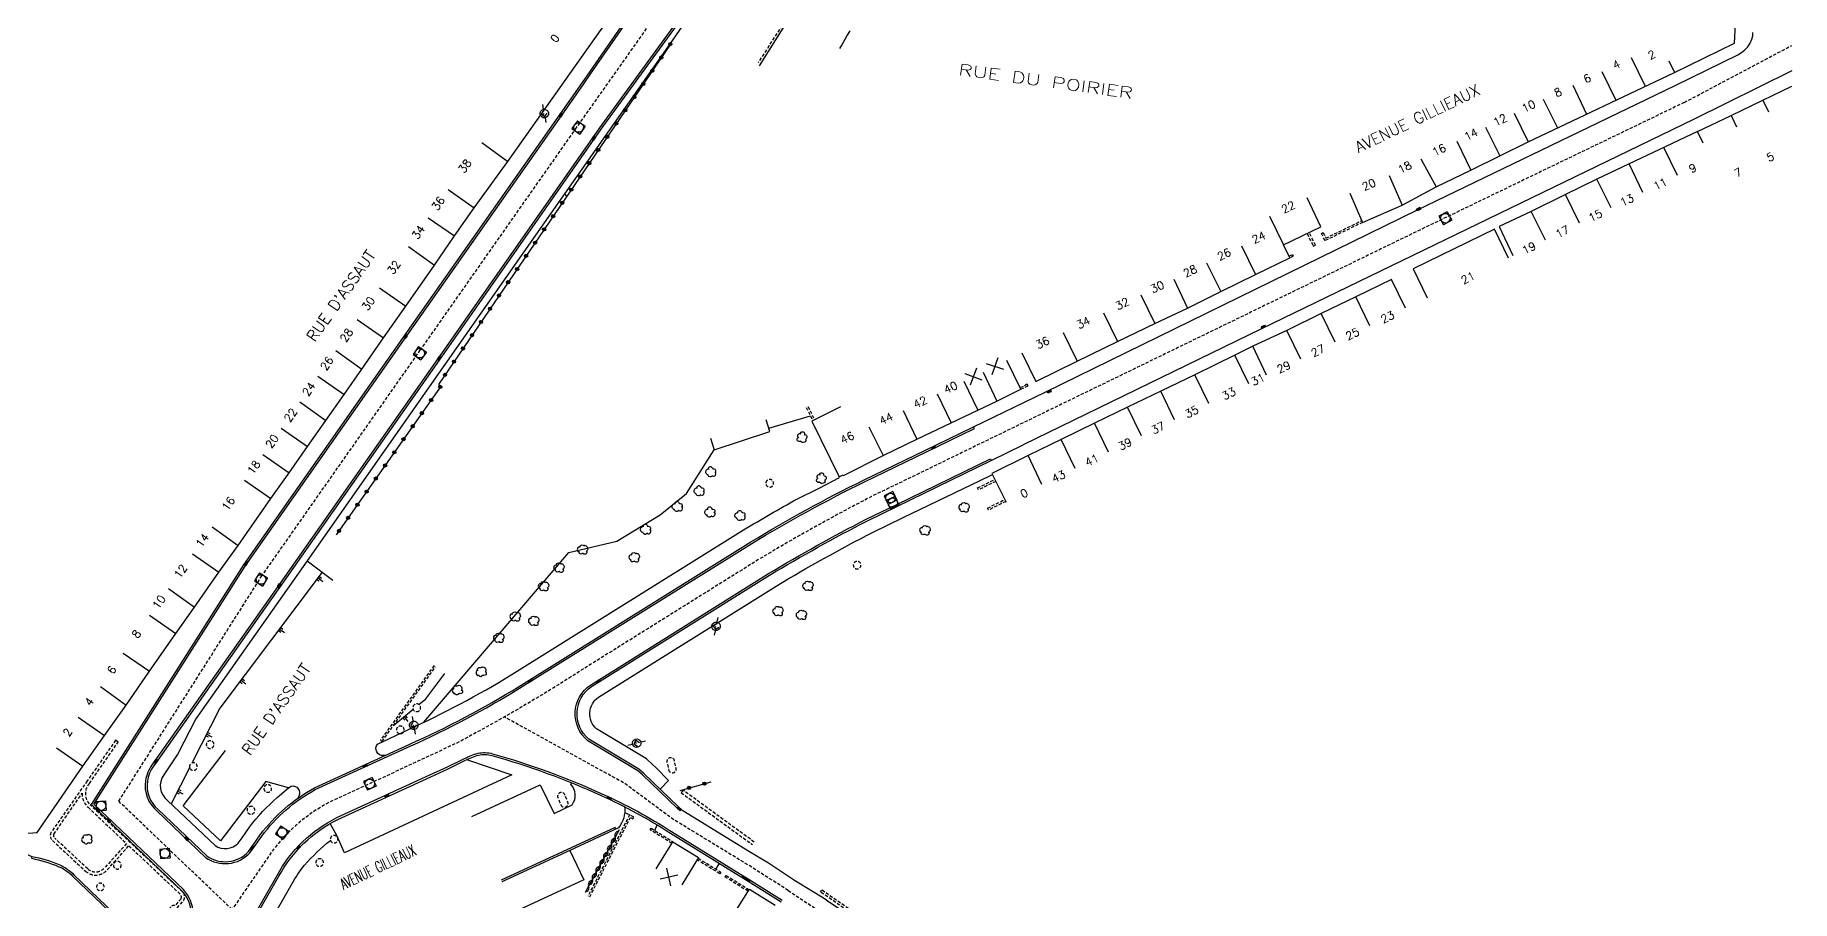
# Model space of a CAD drawing. Header units: millimetres. Extents: x 154999 to 156001, y 121000 to 122001.
# Drawn here: x 155725.7 to 156000, y 121709 to 121844.2 of the extents above; entities that cross this region are included whole.
import ezdxf
from ezdxf.enums import TextEntityAlignment as Align

# ---------------------------------------------------------------- set-up
doc = ezdxf.new("R2010")
doc.units = ezdxf.units.MM
doc.linetypes.add('DASHED', pattern=[0.75, 0.5, -0.25])
doc.layers.get('0').update_dxf_attribs({"linetype": 'CONTINUOUS'})
for name, color, linetype in [('W0001', 6, 'DASHED'), ('W0008', 7, 'CONTINUOUS'), ('W0100', 7, 'CONTINUOUS'), ('W0112', 1, 'DASHED'), ('W0211', 2, 'CONTINUOUS'), ('W0300', 7, 'CONTINUOUS'), ('W0310', 3, 'CONTINUOUS'), ('W0322', 7, 'CONTINUOUS'), ('W0334', 7, 'CONTINUOUS'), ('W0400', 7, 'CONTINUOUS'), ('W0420', 7, 'CONTINUOUS'), ('W0471', 7, 'CONTINUOUS'), ('W0989', 7, 'CONTINUOUS'), ('W0991', 7, 'CONTINUOUS'), ('W1102', 7, 'CONTINUOUS')]:
    doc.layers.add(name, color=color, linetype=linetype)
doc.styles.get("Standard").update_dxf_attribs({"font": 'romans.shx', "width": 0.85})

# ---------------------------------------------------------------- blocks, each defined once
blk = doc.blocks.new('t310o')
at = {"color": 0, "linetype": 'Continuous'}
for centre, start, end in [((-0.5, 0.38), 216.8699, 323.1304), ((0.5, -0.37), 36.8699, 143.1303)]:
    blk.add_arc(centre, 0.625, start, end, dxfattribs=at)
blk = doc.blocks.new('t322o')
at = {"color": 0, "linetype": 'Continuous'}
for radius in [0.25, 0.15]:
    blk.add_circle((0, 0), radius, dxfattribs=at)
blk = doc.blocks.new('T420')
for p, q in [((0.75, 0.75), (-0.75, 0.75)), ((-0.75, 0.75), (-0.75, -0.75)), ((0.75, 0.75), (0.75, -0.75)), ((0.75, -0.75), (-0.75, -0.75))]:
    blk.add_line(p, q)
blk.add_ellipse((0, 0), major_axis=(-0.53, 0.53), ratio=1, start_param=3.926991, end_param=10.210176)
blk = doc.blocks.new('T400')
for p, q in [((-0.15, 0.3), (0.15, 0.3)), ((-0.15, -0.25), (-0.15, 0.3)), ((-0.15, 0.15), (0.15, 0.15)), ((-0.15, 0), (0.15, 0)), ((0.15, 0.3), (0.15, -0.25)), ((-0.15, -0.15), (0.15, -0.15)), ((-0.15, -0.25), (-0.15, -0.3)), ((-0.15, -0.3), (0.15, -0.3)), ((0.15, -0.3), (0.15, -0.25))]:
    blk.add_line(p, q)
blk = doc.blocks.new('T300')
for p, q in [((-0.8, 0.51), (-0.86, 0.34)), ((-0.86, 0.34), (-0.86, 0.17)), ((-0.86, 0.17), (-0.74, 0.06)), ((-0.69, 0.63), (-0.8, 0.51)), ((-0.8, -0.06), (-0.74, 0.06)), ((-0.74, 0.06), (-0.69, 0.11)), ((-0.57, 0.69), (-0.69, 0.63)), ((-0.46, 0.69), (-0.57, 0.69)), ((-0.29, 0.63), (-0.46, 0.69)), ((-0.29, 0.63), (-0.17, 0.74)), ((-0.23, 0.57), (-0.29, 0.63)), ((-0.17, 0.74), (-0.06, 0.8)), ((-0.06, 0.8), (0.06, 0.8)), ((0.06, 0.8), (0.23, 0.74)), ((0.23, 0.74), (0.34, 0.63)), ((0.34, 0.63), (0.4, 0.51)), ((0.46, 0.46), (0.34, 0.46)), ((0.4, 0.51), (0.4, 0.46)), ((0.57, 0.4), (0.46, 0.46)), ((0.57, 0.4), (0.69, 0.29)), ((0.69, 0.29), (0.74, 0.17)), ((0.74, 0.06), (0.69, -0.17)), ((0.74, 0.17), (0.74, 0.06)), ((-0.8, -0.17), (-0.8, -0.06)), ((-0.8, -0.23), (-0.8, -0.17)), ((-0.74, -0.34), (-0.8, -0.23)), ((-0.69, -0.4), (-0.74, -0.34)), ((-0.51, -0.46), (-0.69, -0.4)), ((-0.4, -0.46), (-0.51, -0.46)), ((-0.4, -0.46), (-0.34, -0.46)), ((-0.34, -0.46), (-0.34, -0.4)), ((-0.34, -0.51), (-0.34, -0.46)), ((-0.29, -0.63), (-0.34, -0.51)), ((-0.17, -0.74), (-0.29, -0.63)), ((-0.06, -0.8), (-0.17, -0.74)), ((0.06, -0.8), (-0.06, -0.8)), ((0.17, -0.74), (0.06, -0.8)), ((0.23, -0.69), (0.17, -0.74)), ((0.29, -0.46), (0.23, -0.46)), ((0.29, -0.63), (0.23, -0.69)), ((0.46, -0.4), (0.29, -0.46)), ((0.34, -0.51), (0.29, -0.63)), ((0.34, -0.51), (0.34, -0.46)), ((0.57, -0.34), (0.46, -0.4)), ((0.63, -0.29), (0.57, -0.34)), ((0.69, -0.17), (0.63, -0.29))]:
    blk.add_line(p, q)
blk = doc.blocks.new('T471')
for p, q in [((-0.333334, 0.333334), (-0.333334, -0.333334)), ((-0.333334, 0.333334), (0.333334, 0.333334)), ((-0.333334, 0), (0, 0)), ((0.500001, 0.500001), (1.000002, 1.000002)), ((-0.500001, -0.500001), (-1.000002, -1.000002)), ((-0.333334, -0.333334), (0.333334, -0.333334))]:
    blk.add_line(p, q)
blk.add_ellipse((0, 0), major_axis=(0.471405, 0.471405), ratio=1, start_param=5.4977871438, end_param=11.780972451)
blk = doc.blocks.new('t211o')
at = {"color": 0, "linetype": 'Continuous'}
for p, q in [((-0.29, 0.5), (-0.29, 0)), ((0, 1), (0, 0)), ((0.29, 0.5), (0.29, 0))]:
    blk.add_line(p, q, dxfattribs=at)
blk = doc.blocks.new('t991o')
at = {"color": 0, "linetype": 'Continuous'}
for p, q in [((-1, 1), (1, -1)), ((-1, -1), (1, 1))]:
    blk.add_line(p, q, dxfattribs=at)

msp = doc.modelspace()

# ---------------------------------------------------------------- linework, layer by layer
at = {"layer": 'W0001'}
msp.add_line((155983.2, 121833.65), (156000, 121842.55), dxfattribs=at)
msp.add_lwpolyline([(155756.4, 121707.62), (155738.71, 121724.51), (155760.97, 121759.58), (155785.79, 121794.94), (155810.03, 121829.46), (155826.39, 121852.58)], dxfattribs=at)
at = {"layer": 'W0001', "flags": 128}
msp.add_lwpolyline([(155983.2, 121833.65), (155942.84, 121814.18), (155856.28, 121772.11, 0.016325), (155838.78, 121762.36), (155810.94, 121744.97, -0.021523), (155791.51, 121733.61), (155778.93, 121727.74), (155771.67, 121724.41, 0.107387), (155762.82, 121716.93), (155744.34, 121690.11)], format="xyb", dxfattribs=at)
for points in [[(155843.27, 121710.6), (155836.22, 121715.05), (155825.24, 121721.73), (155817.76, 121727.27), (155798.95, 121737.69)], [(155843.27, 121710.6), (155856.79, 121701.63), (155865.12, 121695.32), (155871.35, 121691.77), (155882.27, 121687.08), (155908.07, 121675.43), (155940.41, 121660.92), (155951.57, 121655.75), (155958.85, 121654.05), (155971.87, 121651.71), (155979.52, 121648.93), (155985.67, 121646.26), (155991.33, 121643.03), (156000, 121638.32)]]:
    msp.add_lwpolyline(points, dxfattribs=at)
at = {"layer": 'W0008'}
for p, q in [((155852.48, 121844.16), (155852.08, 121843.46)), ((155852.88, 121844.86), (155852.48, 121844.16)), ((155993.75, 121843.53), (155993.88, 121844.05)), ((155993.88, 121844.05), (155993.93, 121844.59)), ((155851.68, 121842.76), (155851.28, 121842.07)), ((155852.08, 121843.46), (155851.68, 121842.76)), ((155981.77, 121836.28), (155991.57, 121841.09)), ((155991.57, 121841.09), (155992.14, 121841.43)), ((155992.14, 121841.43), (155992.66, 121841.86)), ((155992.66, 121841.86), (155993.11, 121842.36)), ((155993.11, 121842.36), (155993.48, 121842.92)), ((155993.48, 121842.92), (155993.75, 121843.53)), ((156000, 121838.57), (155984.64, 121831.01)), ((155849.17, 121709.1), (155872.71, 121693.42))]:
    msp.add_line(p, q, dxfattribs=at)
for points in [[(155650.26, 121786.24), (155671.32, 121766.12), (155690.34, 121747.9), (155722.56, 121716.96), (155723.1, 121716.75), (155723.4, 121717.07), (155724.31, 121716.27), (155725.14, 121715.91), (155725.08, 121715.61, -0.055191), (155729.37, 121714.3, -0.097276), (155731.5, 121712.84), (155742.97, 121701.84, 0.413976), (155747.87, 121702.15), (155748.91, 121703.34, 0.394066), (155748.8, 121710.72), (155734.84, 121724.04), (155758.47, 121761.25), (155783.32, 121796.67), (155807.57, 121831.19), (155811.32, 121836.55), (155812.56, 121838.31), (155823.65, 121854.33)], [(155829.13, 121850.82), (155813.77, 121829.67), (155813.32, 121829.02), (155788.87, 121794.09), (155763.94, 121758.59), (155743.92, 121730.24, 0.122066), (155742.88, 121727.71, 0.256838), (155744.64, 121723.01), (155752.26, 121715.75, 0.377743), (155759.2, 121716.48), (155759.91, 121717.46), (155761.05, 121719.08, -0.107019), (155769.4, 121726.35), (155784.31, 121733.17, 0.031873), (155801.31, 121742.16), (155837.58, 121764.78, -0.022625), (155855.17, 121774.4), (155866.45, 121779.87), (155872.36, 121782.73), (155872.22, 121783), (155883.41, 121788.42), (155941.52, 121816.87), (155981.77, 121836.28)], [(155844.22, 121712.12), (155840.19, 121714.87), (155837.19, 121716.61), (155826.82, 121723.04), (155826.13, 121723.64), (155825.92, 121723.43), (155820.49, 121728.65), (155819.77, 121729.27), (155811.96, 121733.98, -0.501077), (155812.38, 121742.67), (155840.2, 121760.07, -0.017565), (155855.43, 121768.55), (155860.21, 121770.87), (155874.84, 121777.98), (155874.97, 121777.71), (155879.96, 121780.18)], [(155758.19, 121703.76), (155763.45, 121712.95, -0.155607), (155772.79, 121721.96), (155787.31, 121728.62), (155790.03, 121729.87), (155792.72, 121731.2, -0.04559), (155794.82, 121732.02, -0.114799), (155797.07, 121731.95, -0.037576), (155814.16, 121725.7, -0.035825), (155825.03, 121719.81), (155837.59, 121712.03), (155842.32, 121709.08)]]:
    msp.add_lwpolyline(points, format="xyb", dxfattribs=at)
msp.add_lwpolyline([(155984.64, 121831.01), (155917.17, 121798.28), (155879.96, 121780.18)], dxfattribs=at)
at = {"layer": 'W0008', "flags": 128}
msp.add_lwpolyline([(155849.17, 121709.1), (155844.22, 121712.12)], dxfattribs=at)
at = {"layer": 'W0100'}
for points in [[(155723.89, 121719.5), (155725.98, 121719.66), (155733.12, 121730.01), (155736.47, 121734.81), (155739.89, 121739.51), (155743.52, 121744.85), (155747.61, 121750.7), (155750.56, 121754.82), (155754.36, 121760.29), (155757.36, 121764.46), (155762.47, 121771.78), (155765.3, 121775.82), (155768.18, 121779.91), (155771.06, 121783.99), (155773.91, 121788.06), (155776.68, 121792.02), (155780.06, 121796.88), (155783.52, 121801.86), (155788.04, 121808.24), (155791.16, 121812.83), (155794.23, 121817.2), (155799.45, 121824.45), (155820, 121853.49)], [(155930.95, 121819.5), (155932.96, 121814.92), (155939.12, 121817.63), (155944.43, 121820.45), (155949.84, 121823.08), (155954.37, 121825.32), (155958.82, 121827.51), (155981.66, 121838.33)], [(155985.26, 121829.09), (155969.56, 121821.66), (155964.65, 121819.29), (155959.28, 121816.6), (155954.31, 121814.26), (155956.44, 121809.73)], [(155879.74, 121794.55), (155881.95, 121790.06), (155888.4, 121793.24), (155894.69, 121796.3), (155900.52, 121799.14), (155905.62, 121801.53), (155910.83, 121804.12), (155916.24, 121806.78), (155921.6, 121809.36), (155920.61, 121811.41), (155926.46, 121814.23), (155924.29, 121818.73)], [(155955.76, 121809.35), (155953.57, 121813.84), (155940.86, 121807.65), (155943.05, 121803.15)], [(155939.67, 121801.5), (155937.5, 121806), (155931.89, 121803.3), (155926.5, 121800.71), (155921.13, 121798.06), (155915.84, 121795.58), (155913.01, 121794.19), (155906.76, 121791.13), (155901.44, 121788.58), (155896.25, 121786.07), (155891.09, 121783.54), (155885.88, 121781), (155880.71, 121778.49), (155875.07, 121775.69), (155877.3, 121771.21)], [(155851.44, 121786.09), (155846.95, 121783.89), (155851.21, 121775.19), (155851.82, 121775.5), (155851.88, 121775.39), (155858.1, 121778.52), (155863.36, 121781.04), (155868.71, 121783.63), (155872.85, 121785.6), (155875.82, 121787.01), (155879.61, 121788.88), (155877.4, 121793.36)], [(155822.62, 121713.95), (155825.25, 121718.2), (155829.26, 121715.72), (155826.63, 121711.47)], [(155834.54, 121706.57), (155837.21, 121710.8), (155841.2, 121708.28)]]:
    msp.add_lwpolyline(points, dxfattribs=at)
at = {"layer": 'W0112'}
for p, q in [((155843.9, 121848.21), (155838.58, 121839.87)), ((155848.31, 121710.36), (155848.51, 121710.65))]:
    msp.add_line(p, q, dxfattribs=at)
for points in [[(155932.96, 121814.92), (155927.09, 121812.07), (155926.55, 121813.19), (155926.82, 121813.32), (155927.23, 121812.47), (155932.83, 121815.19)], [(155924.31, 121813.19), (155925.26, 121811.2), (155925.6, 121811.35), (155924.63, 121813.34)], [(155921.46, 121809.62), (155921.97, 121809.89), (155922.11, 121809.63), (155921.6, 121809.36)], [(155879.61, 121788.88), (155880.71, 121789.41), (155880.6, 121789.64), (155879.5, 121789.1)], [(155846.07, 121786.03), (155847.1, 121783.96)], [(155846.34, 121786.17), (155847.37, 121784.1)], [(155875.67, 121774.48), (155872.98, 121773.14), (155872.83, 121773.45), (155875.52, 121774.78)], [(155877.23, 121771.33), (155874.53, 121769.99), (155874.38, 121770.3), (155877.07, 121771.64)], [(155787.95, 121745.73), (155779.58, 121734.04), (155779.83, 121733.86), (155788.2, 121745.54)], [(155837.95, 121718.15), (155826.83, 121726.26), (155826.54, 121725.86), (155837.66, 121717.75)], [(155812.26, 121709.59), (155818.61, 121721.98), (155818.97, 121721.76), (155819.13, 121722.01), (155818.49, 121722.41), (155812, 121709.72)], [(155825.09, 121717.94), (155821.69, 121720.06), (155821.85, 121720.32), (155825.25, 121718.2)], [(155829.2, 121715.62), (155832.74, 121713.46), (155832.58, 121713.2), (155829.04, 121715.36)], [(155836.99, 121710.46), (155833.42, 121712.67), (155833.58, 121712.93), (155837.15, 121710.71)]]:
    msp.add_lwpolyline(points, dxfattribs=at)
at = {"layer": 'W0112', "flags": 128}
for points in [[(155839.99, 121774.64, 3.199881), (155840.68, 121774.7, 0.312512)], [(155853.95, 121761.98, 5.475129), (155854.36, 121761.88, 0.182644)], [(155785.21, 121738.51, 6.801235), (155784.88, 121738.63, 0.147032)], [(155782.92, 121736.21, 4.735136), (155783.25, 121735.85, 0.211187)], [(155753.26, 121732.83, 3.644315), (155752.65, 121732.86, 0.2744)], [(155750.6, 121730.49, 6.348146), (155750.88, 121730.25, 0.157526)], [(155824.59, 121729.4, 0.984012), (155825.75, 121729.66), (155825.49, 121730.86, 0.984012), (155824.32, 121730.61)], [(155761.8, 121725.94, 5.862933), (155761.48, 121726.18, 0.170563)], [(155807.75, 121723.94, 0.984012), (155808.84, 121724.39), (155808.38, 121725.52, 0.984012), (155807.28, 121725.09)], [(155759.53, 121723.69, 6.367866), (155759.84, 121723.48, 0.157038)], [(155772.33, 121718, 10.034503), (155772.1, 121718.05, 0.099656)], [(155738.98, 121714.18, 2.038525), (155738.02, 121714.15, 0.490551)], [(155770.3, 121715.51, 3.491572), (155770.68, 121715, 0.286404)], [(155736.08, 121711.66, 3.402713), (155736.42, 121711.12, 0.293883)]]:
    msp.add_lwpolyline(points, format="xyb", close=True, dxfattribs=at)
at = {"layer": 'W0112'}
msp.add_lwpolyline([(155733.8, 121727.72), (155728.17, 121719.69, 0.37952), (155728.38, 121718.39), (155733.53, 121713.58, 0.415908), (155736.91, 121713.82), (155740.29, 121717.57), (155748.36, 121709.97, -0.250492), (155748.44, 121709.3), (155747.47, 121708.21, 0.413095), (155746.69, 121707.83, 0.291816), (155746.85, 121707.19, 0.816254), (155747.84, 121707.87), (155748.86, 121709.03, 0.285533), (155748.74, 121710.31), (155734.25, 121723.96, -0.41382), (155734.12, 121727.31), (155734.12, 121727.31), (155738.63, 121733.77), (155738.22, 121734.06), (155733.8, 121727.72)], format="xyb", dxfattribs=at)
msp.add_lwpolyline([(155732.99, 121725.77, 0.215674), (155733.91, 121723.59), (155739.93, 121717.92), (155736.53, 121714.15, -0.415404), (155733.86, 121713.95), (155728.71, 121718.77, -0.382753), (155728.59, 121719.41), (155732.99, 121725.77)], format="xyb", close=True, dxfattribs=at)
at = {"layer": 'W0112', "flags": 128}
for points in [[(155892.96, 121685.02), (155885.48, 121688.04), (155875.78, 121692.12), (155872.71, 121693.42), (155848.31, 121710.36)], [(155893.09, 121685.35), (155885.61, 121688.37), (155875.92, 121692.45), (155872.88, 121693.73), (155848.51, 121710.65)]]:
    msp.add_lwpolyline(points, dxfattribs=at)
at = {"layer": 'W0211'}
for points in [[(155840.21, 121782.76), (155846.72, 121784.73)], [(155786.37, 121736.86), (155808.98, 121763.36), (155816.52, 121765.15), (155823.28, 121769.24), (155827.39, 121772.58), (155831.7, 121779.41)], [(155770.48, 121760.32), (155754.49, 121739.06), (155750.12, 121730.48)], [(155785.56, 121739.62), (155786.67, 121740.53), (155789.62, 121744.48)], [(155781.67, 121736.42), (155784.68, 121738.9)], [(155749.79, 121729.82), (155746.88, 121724.11)]]:
    msp.add_lwpolyline(points, dxfattribs=at)
at = {"layer": 'W0310'}
msp.add_lwpolyline([(155816.84, 121720.05), (155811.57, 121710.29)], dxfattribs=at)
at = {"layer": 'W0322'}
msp.add_line((155844.36, 121848.34), (155838.72, 121839.38), dxfattribs=at)
for points in [[(155824.86, 121842.75), (155788.63, 121789.62), (155789.06, 121789.4), (155772.67, 121766.13)], [(155826.41, 121726.22), (155831.23, 121727.55)]]:
    msp.add_lwpolyline(points, dxfattribs=at)
at = {"layer": 'W0334'}
for points in [[(155833.63, 121855.59), (155824.81, 121842.88), (155808.3, 121819.36), (155768.16, 121762.09), (155772.14, 121759.06)], [(155808.3, 121819.36), (155808.57, 121819.09)], [(155831.13, 121781.22), (155831.7, 121779.41), (155840.37, 121782.26), (155839.8, 121784.06)], [(155761.67, 121727.62), (155754.6, 121718.33), (155748.78, 121723.79), (155755.36, 121732.43)], [(155793.03, 121731.02), (155800.08, 121728.65), (155773.98, 121716.48), (155772.75, 121719.18), (155771.72, 121721.04)], [(155765.23, 121726.6), (155761.68, 121727.59)], [(155816.33, 121720.17), (155816.22, 121720.41), (155798.44, 121712.18)], [(155818.49, 121722.41), (155817.72, 121722.7)], [(155822.45, 121719.95), (155822.77, 121720.85)], [(155809.13, 121716.81), (155798.56, 121711.91)], [(155831.96, 121713.93), (155832.52, 121714.82)]]:
    msp.add_lwpolyline(points, dxfattribs=at)
for points in [[(155725.14, 121715.91, -0.055191), (155729.49, 121714.58, -0.097112), (155731.72, 121713.05), (155743.17, 121702.06, 0.413368), (155747.64, 121702.35), (155748.68, 121703.54, 0.393836), (155748.59, 121710.5), (155734.46, 121723.99), (155758.22, 121761.42), (155783.08, 121796.84), (155807.32, 121831.36), (155811.12, 121836.78), (155812.31, 121838.48), (155823.4, 121854.5)], [(155829.38, 121850.64), (155814.01, 121829.49), (155813.54, 121828.81), (155789.12, 121793.92), (155764.18, 121758.41), (155744.17, 121730.07, 0.122185), (155743.18, 121727.66, 0.257236), (155744.84, 121723.23), (155752.45, 121715.98, 0.375551), (155758.97, 121716.67), (155759.67, 121717.63), (155760.8, 121719.26, -0.107172), (155769.27, 121726.62), (155784.19, 121733.44, 0.031873), (155801.16, 121742.41), (155837.43, 121765.03, -0.022628), (155855.04, 121774.67), (155866.32, 121780.14), (155872.22, 121783)], [(155826.13, 121723.64), (155820.69, 121728.87), (155819.95, 121729.51), (155812.13, 121734.23, -0.499437), (155812.54, 121742.42), (155840.36, 121759.82, -0.017559), (155855.56, 121768.28), (155860.34, 121770.6), (155874.97, 121777.71)], [(155823.24, 121726.42), (155824.54, 121727.75), (155822.65, 121729.73), (155822.03, 121730.33), (155821.12, 121731.12), (155813.3, 121735.84, -0.483378), (155813.62, 121740.76), (155841.4, 121758.13, -0.017523), (155856.44, 121766.51), (155861.2, 121768.82), (155873.22, 121774.59), (155875.06, 121775.5)], [(155780.35, 121731.68), (155780.08, 121731.65, -0.67732), (155779.12, 121733.43), (155783.86, 121735.69, 0.030819), (155800.01, 121744.27), (155836.28, 121766.89, -0.010739), (155844.61, 121771.71), (155848.09, 121773.41), (155851.29, 121775.06), (155851.21, 121775.19)], [(155768.16, 121762.09), (155750.73, 121737.39), (155747.92, 121731.94), (155745.73, 121728.63, 0.396595), (155746.31, 121724.65), (155753.75, 121717.59, 0.352373), (155757.38, 121717.99), (155757.99, 121718.83), (155759.13, 121720.46, -0.055775), (155763.46, 121725.1), (155765.23, 121726.6), (155765.65, 121726.88, -0.641595), (155766.84, 121725.32), (155766.69, 121725)], [(155760.45, 121681.34), (155760.23, 121681.55), (155756.12, 121685.51), (155754.86, 121686.72, -0.284099), (155753.64, 121695.05), (155758.45, 121703.61), (155763.71, 121712.8, -0.155603), (155772.92, 121721.69), (155787.43, 121728.35), (155790.16, 121729.6), (155792.86, 121730.93, -0.045347), (155794.89, 121731.72, -0.114014), (155796.99, 121731.66, -0.037571), (155814.04, 121725.43, -0.035831), (155824.87, 121719.55), (155837.43, 121711.78), (155842.17, 121708.82)], [(155793.84, 121722.15), (155804.53, 121727.08), (155806.7, 121722.6), (155809.51, 121723.97, 0.370936), (155809.31, 121727.19), (155809.41, 121727.41)], [(155817.7, 121723.66, -0.208558), (155816.74, 121720.36), (155809.13, 121716.81), (155811.33, 121712.27), (155800.69, 121707.29)], [(155763.35, 121681.76), (155757.63, 121687.35), (155756.6, 121688.35, -0.271913), (155755.76, 121693.98), (155760.52, 121702.44), (155765.79, 121711.65, -0.046818), (155767.72, 121714.55, -0.040441), (155771.76, 121718.41, -0.040441)], [(155772.68, 121719.12, -0.000684), (155772.75, 121719.18)]]:
    msp.add_lwpolyline(points, format="xyb", dxfattribs=at)
at = {"layer": 'W1102'}
for p, q in [((155991.06, 121842.91), (155991.21, 121845.95)), ((155981.66, 121838.33), (155991.06, 121842.91)), ((155970.3, 121838.48), (155972.49, 121833.99)), ((155974.91, 121840.66), (155977.09, 121836.17)), ((155980.79, 121840.13), (155981.66, 121838.33)), ((155965.78, 121836.34), (155967.93, 121831.83)), ((155995.46, 121833.99), (156000, 121836.2)), ((155961.18, 121834.16), (155963.39, 121829.67)), ((155990.5, 121831.62), (155995.46, 121833.99)), ((155995.46, 121833.99), (155996.33, 121832.19)), ((155956.61, 121832), (155958.82, 121827.51)), ((155985.26, 121829.09), (155990.5, 121831.62)), ((155990.5, 121831.62), (155991.37, 121829.82)), ((155795.39, 121827.37), (155799.45, 121824.45)), ((155947.66, 121827.58), (155949.84, 121823.08)), ((155952.15, 121829.8), (155954.37, 121825.32)), ((155986.13, 121827.29), (155985.26, 121829.09)), ((155942.08, 121824.87), (155944.43, 121820.45)), ((155982.15, 121822.23), (155980, 121826.6)), ((155937.1, 121822.22), (155939.12, 121817.63)), ((155976.73, 121819.6), (155974.58, 121824.04)), ((155790.14, 121820.07), (155794.23, 121817.2)), ((155966.82, 121814.79), (155964.65, 121819.29)), ((155971.76, 121817.17), (155969.56, 121821.66)), ((155961.51, 121812.13), (155959.28, 121816.6)), ((155787.02, 121815.64), (155791.16, 121812.83)), ((155918.41, 121815.9), (155920.61, 121811.41)), ((155783.96, 121811.13), (155788.04, 121808.24)), ((155914.04, 121811.26), (155916.24, 121806.78)), ((155908.6, 121808.59), (155910.83, 121804.12)), ((155903.5, 121806.06), (155905.62, 121801.53)), ((155779.41, 121804.71), (155783.52, 121801.86)), ((155898.32, 121803.63), (155900.52, 121799.14)), ((155934.07, 121798.79), (155931.89, 121803.3)), ((155892.51, 121800.79), (155894.69, 121796.3)), ((155928.67, 121796.2), (155926.5, 121800.71)), ((155775.96, 121799.73), (155780.06, 121796.88)), ((155886.19, 121797.72), (155888.4, 121793.24)), ((155923.33, 121793.58), (155921.13, 121798.06)), ((155772.59, 121794.89), (155776.68, 121792.02)), ((155917.97, 121791.06), (155915.84, 121795.58)), ((155915.21, 121789.7), (155913.01, 121794.19)), ((155769.81, 121790.93), (155773.91, 121788.06)), ((155870.69, 121790.11), (155872.85, 121785.6)), ((155873.68, 121791.53), (155875.82, 121787.01)), ((155908.96, 121786.64), (155906.76, 121791.13)), ((155766.98, 121786.88), (155771.06, 121783.99)), ((155866.53, 121788.13), (155868.71, 121783.63)), ((155903.61, 121784.07), (155901.44, 121788.58)), ((155861.2, 121785.55), (155863.36, 121781.04)), ((155893.29, 121779.05), (155891.09, 121783.54)), ((155898.42, 121781.57), (155896.25, 121786.07)), ((155764.08, 121782.78), (155768.18, 121779.91)), ((155855.85, 121782.98), (155858.1, 121778.52)), ((155888.07, 121776.51), (155885.88, 121781)), ((155761.21, 121778.69), (155765.3, 121775.82)), ((155882.89, 121773.99), (155880.71, 121778.49)), ((155758.37, 121774.64), (155762.47, 121771.78)), ((155753.3, 121767.38), (155757.36, 121764.46)), ((155750.25, 121763.14), (155754.36, 121760.29)), ((155746.5, 121757.73), (155750.56, 121754.82)), ((155743.52, 121753.57), (155747.61, 121750.7)), ((155739.38, 121747.66), (155743.52, 121744.85)), ((155735.84, 121742.46), (155739.89, 121739.51)), ((155732.36, 121737.67), (155736.47, 121734.81)), ((155729, 121732.85), (155733.12, 121730.01))]:
    msp.add_line(p, q, dxfattribs=at)

# ---------------------------------------------------------------- block references
at = {"layer": 'W0211'}
for p, rotation in [((155769.79, 121759.4), 233.0396639851161), ((155763.78, 121751.41), 233.0396639851161), ((155757.77, 121743.41), 233.0396639851161), ((155783.27, 121737.74), 219.3806197543963), ((155752.43, 121735), 243.0269982240818), ((155747.89, 121726.09), 243.0269982240818)]:
    msp.add_blockref('t211o', p, dxfattribs=dict(at, rotation=rotation))
at = {"layer": 'W0300'}
for p, rotation in [((155845.42, 121781.24), 296.6117306829121), ((155831.12, 121775.98), 179.4712241057991), ((155848.41, 121774.83), 294.491203467779), ((155829.3, 121773.01), 179.4712241057991), ((155825.88, 121770.56), 179.4712241057991), ((155830.98, 121769.69), 179.4712241057991), ((155835.68, 121769.15), 179.4712241057991), ((155870.83, 121770.39), 25.89972100999399), ((155820.94, 121767), 179.4712241057991), ((155864.72, 121766.8), 25.89972100999399), ((155811.26, 121763.81), 29.98316124327403), ((155807.58, 121760.99), 29.98316124327403), ((155819.33, 121762.59), 29.98316124327403), ((155805.17, 121758.08), 29.98316124327403), ((155846.46, 121758.13), 32.02338009420406), ((155800.74, 121753.35), 29.98316124327403), ((155803.63, 121752.67), 29.98316124327403), ((155841.76, 121754.2), 32.02338009420406), ((155845.43, 121753.61), 32.02338009420406), ((155798.17, 121750.02), 29.98316124327403), ((155795.42, 121744.77), 53.21255782378796), ((155791.7, 121741.92), 53.21255782378796), ((155733.84, 121718.62), 48.00945398615007)]:
    msp.add_blockref('T300', p, dxfattribs=dict(at, rotation=rotation))
at = {"layer": 'W0310', "rotation": 241.6464122544265}
for p in [(155815.06, 121716.75), (155815.65, 121717.85), (155816.24, 121718.95), (155813.87, 121714.55), (155814.46, 121715.65), (155812.09, 121711.25), (155812.68, 121712.35), (155813.27, 121713.45)]:
    msp.add_blockref('t310o', p, dxfattribs=at)
at = {"layer": 'W0322'}
for p, rotation in [((155824.86, 121842.75), 235.7163540961175), ((155822.04, 121838.62), 235.7163540961175), ((155823.45, 121840.68), 235.7163540961175), ((155820.63, 121836.55), 235.7163540961175), ((155819.22, 121834.49), 235.7163540961175), ((155816.41, 121830.36), 235.7163540961175), ((155817.81, 121832.42), 235.7163540961175), ((155815, 121828.29), 235.7163540961175), ((155813.59, 121826.22), 235.7163540961175), ((155810.77, 121822.09), 235.7163540961175), ((155812.18, 121824.16), 235.7163540961175), ((155809.37, 121820.03), 235.7163540961175), ((155807.96, 121817.96), 235.7163540961175), ((155805.14, 121813.83), 235.7163540961175), ((155806.55, 121815.9), 235.7163540961175), ((155803.73, 121811.76), 235.7163540961175), ((155802.32, 121809.7), 235.7163540961175), ((155799.51, 121805.57), 235.7163540961175), ((155800.92, 121807.63), 235.7163540961175), ((155798.1, 121803.5), 235.7163540961175), ((155796.69, 121801.44), 235.7163540961175), ((155793.87, 121797.31), 235.7163540961175), ((155795.28, 121799.37), 235.7163540961175), ((155792.47, 121795.24), 235.7163540961175), ((155791.06, 121793.17), 235.7163540961175), ((155788.93, 121789.22), 234.8435621201947), ((155789.65, 121791.11), 235.7163540961175), ((155787.49, 121787.18), 234.8435621201947), ((155786.05, 121785.14), 234.8435621201947), ((155783.18, 121781.05), 234.8435621201947), ((155784.62, 121783.09), 234.8435621201947), ((155781.74, 121779), 234.8435621201947), ((155778.86, 121774.92), 234.8435621201947), ((155780.3, 121776.96), 234.8435621201947), ((155777.42, 121772.87), 234.8435621201947), ((155775.98, 121770.83), 234.8435621201947), ((155773.1, 121766.74), 234.8435621201947), ((155774.54, 121768.78), 234.8435621201947), ((155827.79, 121726.6), 15.41466977271811), ((155830.2, 121727.27), 15.41466977271811)]:
    msp.add_blockref('t322o', p, dxfattribs=dict(at, rotation=rotation))
at = {"layer": 'W0400'}
for p, rotation in [((155807.73, 121831.68), 144.918109219902), ((155812.88, 121828.06), 325.1300329810134), ((155941.7, 121816.98), 116.0868034982891), ((155783.47, 121797.11), 144.937408368494), ((155917.44, 121798.59), 296.0960101612916), ((155788.78, 121793.72), 325.0096690555383), ((155884.02, 121788.53), 115.835685868521), ((155865.95, 121779.76), 115.841561749687), ((155758.57, 121761.62), 147.5939267927251), ((155763.78, 121758.19), 324.9218541799748), ((155802.98, 121743.35), 119.983161243274), ((155813.59, 121743.26), 122.6045943753679), ((155744.5, 121730.77), 324.7768253410514), ((155777.2, 121730.07), 114.5715089849391), ((155780.58, 121725.38), 114.668601534844), ((155815.33, 121724.99), 64.48455073803012), ((155826.26, 121723.32), 229.1184255034481), ((155737.21, 121721.6), 226.3457603049641), ((155749.33, 121718.69), 46.411350230671), ((155766.76, 121717.29), 136.7973346427157), ((155759.51, 121717.22), 146.2805050331312), ((155836.41, 121712.58), 58.23535285646506), ((155836.98, 121712.23), 58.23535285646506)]:
    msp.add_blockref('T400', p, dxfattribs=dict(at, rotation=rotation))
at = {"layer": 'W0420'}
for p, rotation in [((155810.53, 121829.75), 54.91810921990199), ((155945.88, 121815.57), 27.99592783768408), ((155785.72, 121794.48), 54.93740836849402), ((155859.23, 121771.87), 25.89972100999399), ((155859.57, 121771.13), 25.89972100999399), ((155760.93, 121759.16), 57.59392679272505), ((155777.92, 121727.22), 24.57150898493913), ((155735.94, 121723.8), 94.81285990451912), ((155764.22, 121719.64), 55.09371749298008), ((155745.91, 121716.37), 94.81285990451912)]:
    msp.add_blockref('T420', p, dxfattribs=dict(at, rotation=rotation))
at = {"layer": 'W0471'}
for p, rotation in [((155805.17, 121831.92), 54.23565603184213), ((155831.99, 121751.83), 32.02338009420406), ((155784.79, 121736.38), 54.39673008615009), ((155819.59, 121733.59), 330.299119160758)]:
    msp.add_blockref('T471', p, dxfattribs=dict(at, rotation=rotation))
at = {"layer": 'W0991'}
for p, rotation in [((155872.17, 121790.82), 295.3591228294119), ((155875.53, 121792.44), 296.2083320372836), ((155824.62, 121712.71), 58.27262885939422)]:
    msp.add_blockref('t991o', p, dxfattribs=dict(at, rotation=rotation))

# ---------------------------------------------------------------- texts
at = {"layer": 'W0989'}
for s, rotation, width, p in [('RUE DU POIRIER', 352.1823, 1.42661, (155883.49, 121836.97)), ('AVENUE GILLIEAUX', 25.7431, 0.6, (155779.2, 121714.24))]:
    msp.add_text(s, height=1.75, rotation=rotation, dxfattribs=dict(at, width=width)).set_placement(p, align=Align.MIDDLE)
for s, rotation, p in [('AVENUE GILLIEAUX', 25.7431, (155941.54, 121831.17)), ("RUE D'ASSAUT", 54.9181, (155773.42, 121803.47)), ("RUE D'ASSAUT", 54.9181, (155763.31, 121738.88))]:
    msp.add_text(s, height=1.75, rotation=rotation, dxfattribs=at).set_placement(p, align=Align.MIDDLE)
at = {"layer": 'W0991'}
for s, rotation, p in [('0', 54.9548, (155806.82, 121843.66)), ('2', 25.3405, (155978.1, 121841.1)), ('4', 25.3405, (155972.6, 121839.57)), ('8', 25.3405, (155963.48, 121835.25)), ('6', 25.3405, (155968.04, 121837.41)), ('10', 25.3475, (155958.89, 121833.08)), ('12', 26.2358, (155954.42, 121830.91)), ('14', 26.3379, (155949.9, 121828.68)), ('38', 54.2357, (155792.77, 121823.72)), ('16', 25.8522, (155944.9, 121826.24)), ('5', 25.5837, (155996.65, 121825.14)), ('18', 27.9959, (155939.55, 121823.52)), ('9', 26.0884, (155984.52, 121823.39)), ('7', 25.7782, (155991.58, 121822.7)), ('20', 23.7487, (155933.94, 121820.82)), ('13', 26.05, (155974.24, 121818.39)), ('11', 25.8943, (155979.44, 121820.92)), ('36', 54.8604, (155788.6, 121817.88)), ('22', 25.7307, (155921.35, 121817.31)), ('15', 25.7948, (155969.31, 121815.99)), ('34', 55.8791, (155785.49, 121813.38)), ('17', 26.5485, (155964.16, 121813.45)), ('24', 25.7295, (155916.74, 121812.57)), ('19', 25.292, (155958.95, 121810.92)), ('32', 54.649, (155781.68, 121807.91)), ('28', 26.4108, (155906.03, 121807.32)), ('26', 26.1502, (155911.33, 121809.94)), ('30', 25.0876, (155900.9, 121804.84)), ('21', 25.9871, (155949.41, 121806.25)), ('30', 55.2157, (155777.69, 121802.23)), ('32', 26.0353, (155895.43, 121802.22)), ('34', 25.9013, (155889.35, 121799.26)), ('23', 25.7643, (155936.87, 121800.14)), ('28', 55.1784, (155774.27, 121797.31)), ('25', 25.6473, (155931.38, 121797.5)), ('36', 26.2103, (155882.97, 121796.14)), ('27', 26.1932, (155925.99, 121794.88)), ('26', 54.9511, (155771.2, 121792.91)), ('29', 25.1503, (155920.65, 121792.32)), ('24', 55.0636, (155768.39, 121788.9)), ('40', 25.5374, (155868.62, 121789.13)), ('33', 26.1004, (155912.07, 121788.17)), ('31', 26.1509, (155916.61, 121790.39)), ('42', 25.795, (155863.87, 121786.84)), ('35', 25.6499, (155906.28, 121785.35)), ('22', 54.7403, (155765.53, 121784.83)), ('44', 25.6231, (155858.54, 121784.28)), ('37', 25.7535, (155901.02, 121782.82)), ('20', 54.9367, (155762.65, 121780.74)), ('46', 26.6785, (155852.48, 121781.29)), ('39', 26.1129, (155895.86, 121780.31)), ('41', 25.9884, (155890.68, 121777.78)), ('18', 54.9908, (155759.79, 121776.67)), ('43', 25.8743, (155885.49, 121775.25)), ('0', 26.4467, (155880.1, 121772.61)), ('16', 55.0341, (155755.83, 121771)), ('14', 54.2701, (155751.77, 121765.27)), ('12', 55.2793, (155748.37, 121760.44)), ('10', 54.4049, (155745, 121755.64)), ('8', 54.9839, (155741.47, 121750.64)), ('6', 55.7933, (155737.6, 121745.04)), ('4', 53.9347, (155734.1, 121740.05)), ('2', 55.1689, (155730.7, 121735.28))]:
    msp.add_text(s, height=1.25, rotation=rotation, dxfattribs=at).set_placement(p, align=Align.MIDDLE)

doc.saveas('drawing.dxf')
